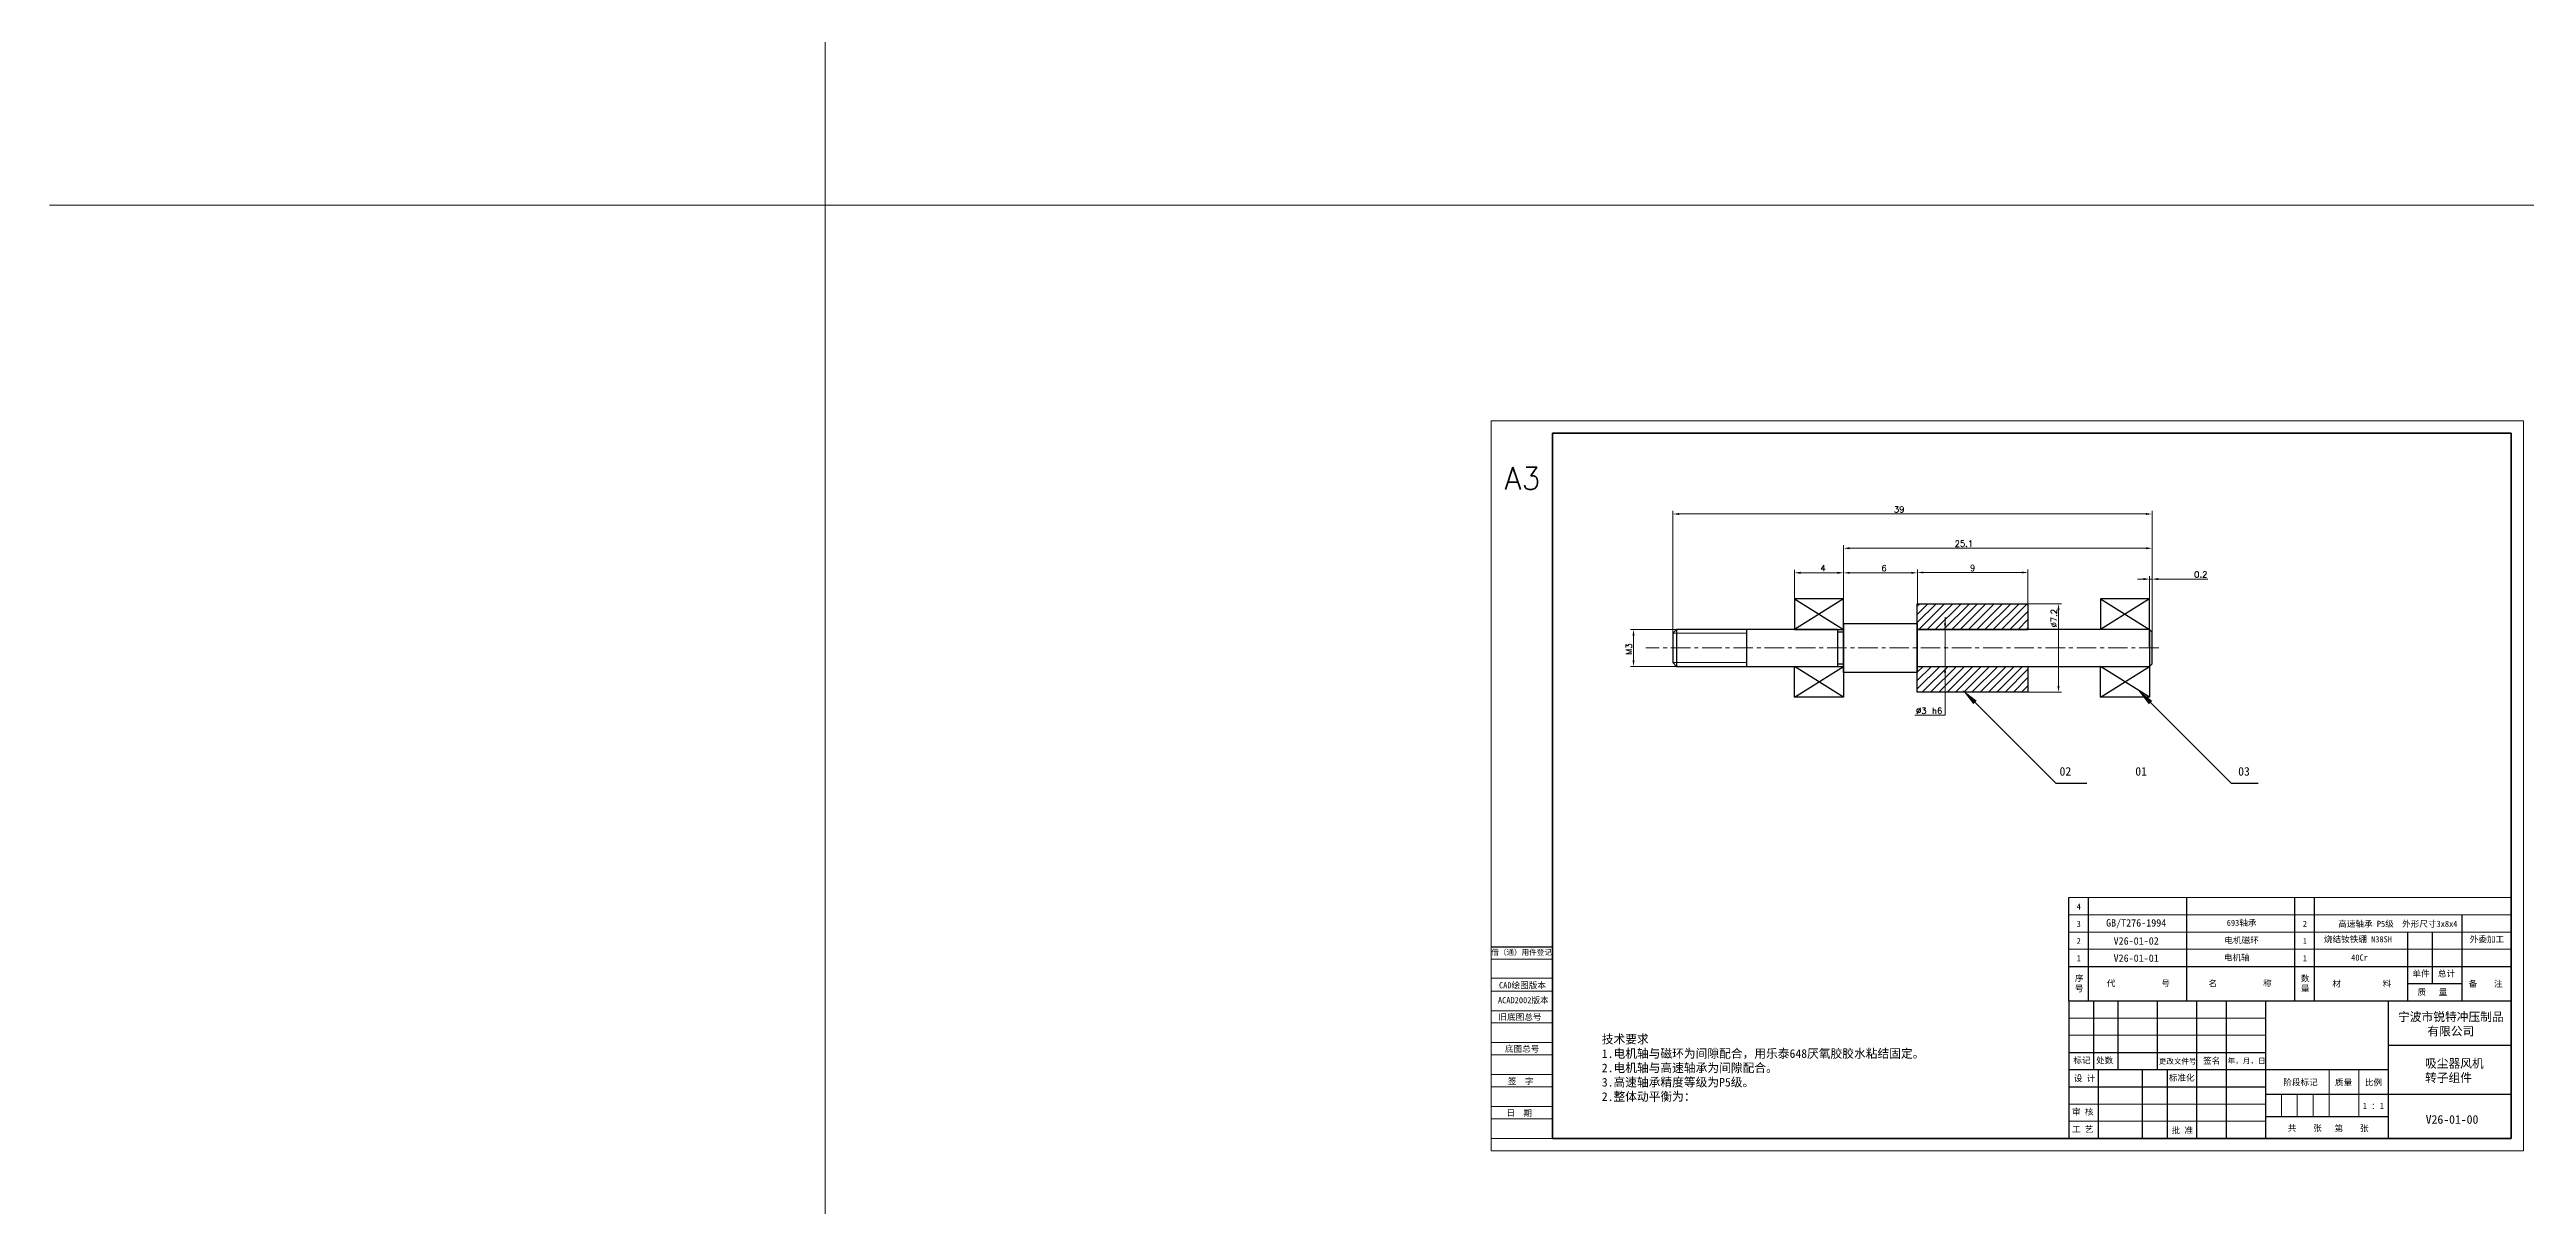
# Model space of a CAD drawing. Header units: millimetres. Extents: x 2517 to 6633, y 792 to 3241.
# Drawn here: x 3054.4 to 3255.9, y 1459.7 to 1553.8 of the extents above; entities that cross this region are included whole.
import ezdxf

# ---------------------------------------------------------------- set-up
doc = ezdxf.new("R2010")
doc.units = ezdxf.units.MM
doc.linetypes.add('CENTER', pattern=[50.8, 31.75, -6.35, 6.35, -6.35])
for name, color, linetype, lineweight in [('AM_5', 3, 'Continuous', 25), ('中心线', 1, 'CENTER', 9), ('填充', 3, 'Continuous', 9), ('实线', 7, 'Continuous', 25), ('尺寸标注', 2, 'Continuous', 9), ('引导线', 6, 'Continuous', 9), ('文本', 3, 'Continuous', 15), ('框格线', 8, 'Continuous', 20), ('粗实线', 9, 'Continuous', 50)]:
    doc.layers.add(name, color=color, linetype=linetype, lineweight=lineweight)
doc.styles.add('st', font='txt.shx')
doc.styles.get("Standard").update_dxf_attribs({"font": 'simfang.ttf'})
doc.dimstyles.new('st0.2', dxfattribs={"dimscale": 0.2, "dimtxt": 2.5, "dimasz": 2.5, "dimexe": 1.25, "dimexo": 0, "dimtad": 1, "dimtoh": 1, "dimdec": 3, "dimdsep": 46, "dimtxsty": 'st', "dimcen": 0, "dimclrd": 256, "dimclre": 256, "dimclrt": 256, "dimadec": 4, "dimazin": 2, "dimtfac": 1, "dimtdec": 3, "dimtmove": 0, "dimatfit": 1, "dimfxl": 0, "dimlwd": -1, "dimlwe": -1, "dimarcsym": 0})

# ---------------------------------------------------------------- blocks, each defined once
blk = doc.blocks.new('*D113')
at = {"layer": 'Defpoints', "color": 0, "ltscale": 0.2, "transparency": 16777216}
for p in [(3220.02, 1506.61), (3208.63, 1503.61), (3220.75, 1503.61)]:
    blk.add_point(p, dxfattribs=at)
at = {"layer": '尺寸标注', "ltscale": 0.2, "transparency": 16777216}
for p, q in [((3208.63, 1507.11), (3208.63, 1507.61)), ((3220.02, 1506.61), (3208.38, 1506.61)), ((3208.63, 1506.61), (3208.63, 1503.61)), ((3220.75, 1503.61), (3208.38, 1503.61)), ((3208.63, 1503.11), (3208.63, 1499.63)), ((3208.63, 1499.63), (3206.17, 1499.63))]:
    blk.add_line(p, q, dxfattribs=at)
for points in [[(3208.54, 1507.11), (3208.71, 1507.11), (3208.63, 1506.61)], [(3208.54, 1503.11), (3208.71, 1503.11), (3208.63, 1503.61)]]:
    blk.add_solid(points, dxfattribs=at)
at = {"layer": '尺寸标注', "ltscale": 0.2, "transparency": 16777216, "insert": (3207.33, 1500), "char_height": 0.5, "attachment_point": 5, "style": 'st'}
blk.add_mtext('%%c3{}{\\C2; h6}', dxfattribs=at)
blk = doc.blocks.new('*D117')
at = {"layer": 'Defpoints', "color": 0, "ltscale": 0.2, "transparency": 16777216}
for p in [(3215.37, 1511.25), (3206.37, 1508.71), (3215.37, 1508.71)]:
    blk.add_point(p, dxfattribs=at)
at = {"layer": '尺寸标注', "ltscale": 0.2, "transparency": 16777216}
for p, q in [((3206.37, 1508.71), (3206.37, 1511.5)), ((3215.37, 1508.71), (3215.37, 1511.5)), ((3206.87, 1511.25), (3214.87, 1511.25))]:
    blk.add_line(p, q, dxfattribs=at)
for points in [[(3206.87, 1511.33), (3206.87, 1511.17), (3206.37, 1511.25)], [(3214.87, 1511.33), (3214.87, 1511.17), (3215.37, 1511.25)]]:
    blk.add_solid(points, dxfattribs=at)
at = {"layer": '尺寸标注', "ltscale": 0.2, "transparency": 16777216, "insert": (3210.87, 1511.62), "char_height": 0.5, "attachment_point": 5, "style": 'st'}
blk.add_mtext('9', dxfattribs=at)
blk = doc.blocks.new('*D118')
at = {"layer": 'Defpoints', "color": 0, "ltscale": 0.2, "transparency": 16777216}
for p in [(3215.37, 1508.71), (3217.85, 1508.71), (3215.37, 1501.51)]:
    blk.add_point(p, dxfattribs=at)
at = {"layer": '尺寸标注', "ltscale": 0.2, "transparency": 16777216}
for p, q in [((3215.37, 1508.71), (3218.1, 1508.71)), ((3217.85, 1502.01), (3217.85, 1508.21)), ((3215.37, 1501.51), (3218.1, 1501.51))]:
    blk.add_line(p, q, dxfattribs=at)
for points in [[(3217.77, 1508.21), (3217.94, 1508.21), (3217.85, 1508.71)], [(3217.77, 1502.01), (3217.94, 1502.01), (3217.85, 1501.51)]]:
    blk.add_solid(points, dxfattribs=at)
at = {"layer": '尺寸标注', "ltscale": 0.2, "transparency": 16777216, "insert": (3217.48, 1507.53), "char_height": 0.5, "attachment_point": 5, "rotation": 90, "style": 'st'}
blk.add_mtext('%%c7.2', dxfattribs=at)
blk = doc.blocks.new('*D119')
at = {"layer": 'Defpoints', "color": 0, "ltscale": 0.2, "transparency": 16777216}
for p in [(3206.37, 1511.22), (3206.37, 1508.71), (3200.37, 1507.11)]:
    blk.add_point(p, dxfattribs=at)
at = {"layer": '尺寸标注', "ltscale": 0.2, "transparency": 16777216}
for p, q in [((3200.37, 1507.11), (3200.37, 1511.47)), ((3200.87, 1511.22), (3205.87, 1511.22)), ((3206.37, 1508.71), (3206.37, 1511.47))]:
    blk.add_line(p, q, dxfattribs=at)
for points in [[(3200.87, 1511.31), (3200.87, 1511.14), (3200.37, 1511.22)], [(3205.87, 1511.31), (3205.87, 1511.14), (3206.37, 1511.22)]]:
    blk.add_solid(points, dxfattribs=at)
at = {"layer": '尺寸标注', "ltscale": 0.2, "transparency": 16777216, "insert": (3203.66, 1511.6), "char_height": 0.5, "attachment_point": 5, "style": 'st'}
blk.add_mtext('6', dxfattribs=at)
blk = doc.blocks.new('*D120')
at = {"layer": 'Defpoints', "color": 0, "ltscale": 0.2, "transparency": 16777216}
for p in [(3186.47, 1516.01), (3186.47, 1506.3), (3225.47, 1506.41)]:
    blk.add_point(p, dxfattribs=at)
at = {"layer": '尺寸标注', "ltscale": 0.2, "transparency": 16777216}
for p, q in [((3186.47, 1506.3), (3186.47, 1516.26)), ((3224.97, 1516.01), (3186.97, 1516.01)), ((3225.47, 1506.41), (3225.47, 1516.26))]:
    blk.add_line(p, q, dxfattribs=at)
for points in [[(3186.97, 1516.09), (3186.97, 1515.93), (3186.47, 1516.01)], [(3224.97, 1516.09), (3224.97, 1515.93), (3225.47, 1516.01)]]:
    blk.add_solid(points, dxfattribs=at)
at = {"layer": '尺寸标注', "ltscale": 0.2, "transparency": 16777216, "insert": (3204.89, 1516.38), "char_height": 0.5, "attachment_point": 5, "style": 'st'}
blk.add_mtext('39', dxfattribs=at)
blk = doc.blocks.new('*D121')
at = {"layer": 'Defpoints', "color": 0, "ltscale": 0.2, "transparency": 16777216}
for p in [(3200.37, 1511.23), (3196.37, 1509.11), (3200.37, 1509.11)]:
    blk.add_point(p, dxfattribs=at)
at = {"layer": '尺寸标注', "ltscale": 0.2, "transparency": 16777216}
for p, q in [((3196.37, 1509.11), (3196.37, 1511.48)), ((3196.87, 1511.23), (3199.87, 1511.23)), ((3200.37, 1509.11), (3200.37, 1511.48))]:
    blk.add_line(p, q, dxfattribs=at)
for points in [[(3196.87, 1511.31), (3196.87, 1511.14), (3196.37, 1511.23)], [(3199.87, 1511.31), (3199.87, 1511.14), (3200.37, 1511.23)]]:
    blk.add_solid(points, dxfattribs=at)
at = {"layer": '尺寸标注', "ltscale": 0.2, "transparency": 16777216, "insert": (3198.69, 1511.6), "char_height": 0.5, "attachment_point": 5, "style": 'st'}
blk.add_mtext('4', dxfattribs=at)
blk = doc.blocks.new('*D122')
at = {"layer": 'Defpoints', "color": 0, "ltscale": 0.2, "transparency": 16777216}
for p in [(3186.78, 1506.61), (3183.28, 1503.61), (3186.78, 1503.61)]:
    blk.add_point(p, dxfattribs=at)
at = {"layer": '尺寸标注', "ltscale": 0.2, "transparency": 16777216}
for p, q in [((3186.78, 1506.61), (3183.03, 1506.61)), ((3183.28, 1506.11), (3183.28, 1504.11)), ((3186.78, 1503.61), (3183.03, 1503.61))]:
    blk.add_line(p, q, dxfattribs=at)
for points in [[(3183.19, 1506.11), (3183.36, 1506.11), (3183.28, 1506.61)], [(3183.19, 1504.11), (3183.36, 1504.11), (3183.28, 1503.61)]]:
    blk.add_solid(points, dxfattribs=at)
at = {"layer": '尺寸标注', "ltscale": 0.2, "transparency": 16777216, "insert": (3182.9, 1505.01), "char_height": 0.5, "attachment_point": 5, "rotation": 90, "style": 'st'}
blk.add_mtext('M3', dxfattribs=at)
blk = doc.blocks.new('*S469')
at = {"layer": 'AM_5', "color": 3, "ltscale": 0.2}
for p, q in [((3217.67, 1494.07), (3211.07, 1500.67)), ((3220.16, 1494.07), (3217.67, 1494.07))]:
    blk.add_line(p, q, dxfattribs=at)
at = {"layer": 'AM_5', "color": 3, "linetype": 'Continuous', "ltscale": 0.2}
blk.add_trace([(3211.21, 1500.81), (3210.93, 1500.53), (3210.01, 1501.73)], dxfattribs=at)
blk = doc.blocks.new('*S470')
at = {"layer": 'AM_5', "color": 3, "ltscale": 0.2}
for p, q in [((3231.94, 1494.07), (3225.34, 1500.67)), ((3234.11, 1494.07), (3231.94, 1494.07))]:
    blk.add_line(p, q, dxfattribs=at)
at = {"layer": 'AM_5', "color": 3, "linetype": 'Continuous', "ltscale": 0.2}
blk.add_trace([(3225.48, 1500.81), (3225.2, 1500.53), (3224.28, 1501.73)], dxfattribs=at)
blk = doc.blocks.new('*D441')
at = {"layer": 'Defpoints', "color": 0, "ltscale": 0.2, "transparency": 16777216}
for p in [(3225.47, 1513.22), (3200.37, 1509.11), (3225.47, 1506.41)]:
    blk.add_point(p, dxfattribs=at)
at = {"layer": '尺寸标注', "ltscale": 0.2, "transparency": 16777216}
for p, q in [((3200.37, 1509.11), (3200.37, 1513.47)), ((3200.87, 1513.22), (3224.97, 1513.22)), ((3225.47, 1506.41), (3225.47, 1513.47))]:
    blk.add_line(p, q, dxfattribs=at)
for points in [[(3200.87, 1513.31), (3200.87, 1513.14), (3200.37, 1513.22)], [(3224.97, 1513.31), (3224.97, 1513.14), (3225.47, 1513.22)]]:
    blk.add_solid(points, dxfattribs=at)
at = {"layer": '尺寸标注', "ltscale": 0.2, "transparency": 16777216, "insert": (3210.16, 1513.6), "char_height": 0.5, "attachment_point": 5, "style": 'st'}
blk.add_mtext('25.1', dxfattribs=at)
blk = doc.blocks.new('*D445')
at = {"layer": 'Defpoints', "color": 0, "ltscale": 0.2, "transparency": 16777216}
for p in [(3225.27, 1510.71), (3225.27, 1509.11), (3225.47, 1506.41)]:
    blk.add_point(p, dxfattribs=at)
at = {"layer": '尺寸标注', "ltscale": 0.2, "transparency": 16777216}
for p, q in [((3224.77, 1510.71), (3224.27, 1510.71)), ((3225.27, 1509.11), (3225.27, 1510.96)), ((3225.27, 1510.71), (3225.47, 1510.71)), ((3225.47, 1506.41), (3225.47, 1510.96)), ((3225.97, 1510.71), (3230.01, 1510.71))]:
    blk.add_line(p, q, dxfattribs=at)
for points in [[(3224.77, 1510.8), (3224.77, 1510.63), (3225.27, 1510.71)], [(3225.97, 1510.8), (3225.97, 1510.63), (3225.47, 1510.71)]]:
    blk.add_solid(points, dxfattribs=at)
at = {"layer": '尺寸标注', "ltscale": 0.2, "transparency": 16777216, "insert": (3229.43, 1511.09), "char_height": 0.5, "attachment_point": 5, "style": 'st'}
blk.add_mtext('0.2', dxfattribs=at)

msp = doc.modelspace()

# ---------------------------------------------------------------- hatches: boundary and pattern name
at = {"layer": '填充', "ltscale": 0.2}
h = msp.add_hatch(dxfattribs=at)
h.set_pattern_fill('LINE', color=256, scale=0.15, angle=45)
h.set_pattern_definition([(45, (100.8888, 270.0336), (-0.336759605, 0.336759605), [])])
h.paths.add_polyline_path([(3215.3679, 1508.7118), (3206.3679, 1508.7118), (3206.3679, 1506.6118), (3215.3679, 1506.6118)])
h.paths.add_polyline_path([(3215.3679, 1503.6118), (3206.3679, 1503.6118), (3206.3679, 1501.5118), (3215.3679, 1501.5118)])

# ---------------------------------------------------------------- linework, layer by layer
at = {"layer": '中心线', "ltscale": 0.05}
msp.add_line((3226.0099, 1505.1118), (3184.2767, 1505.1118), dxfattribs=at)
at = {"layer": '填充', "ltscale": 0.2}
for p, q in [((3186.4679, 1506.3031), (3192.4679, 1506.3031)), ((3186.4679, 1503.9205), (3192.4679, 1503.9205))]:
    msp.add_line(p, q, dxfattribs=at)
at = {"layer": '实线', "ltscale": 0.2}
for p, q in [((3200.3679, 1509.1118), (3196.3679, 1509.1118)), ((3196.3679, 1509.1118), (3196.3679, 1506.6118)), ((3196.3679, 1509.1118), (3200.3679, 1506.6118)), ((3200.3679, 1509.1118), (3196.3679, 1506.6118)), ((3200.3679, 1505.1118), (3200.3679, 1509.1118)), ((3206.3679, 1505.1118), (3206.3679, 1508.7118)), ((3206.3679, 1508.7118), (3215.3679, 1508.7118)), ((3215.3679, 1508.7118), (3215.3679, 1506.6118)), ((3225.2679, 1509.1118), (3221.2679, 1509.1118)), ((3221.2679, 1509.1118), (3221.2679, 1506.6118)), ((3221.2679, 1509.1118), (3225.2679, 1506.6118)), ((3225.2679, 1509.1118), (3221.2679, 1506.6118)), ((3225.2679, 1505.1118), (3225.2679, 1509.1118)), ((3186.7766, 1506.6118), (3186.4679, 1506.3031)), ((3186.4679, 1506.3031), (3186.4679, 1503.9205)), ((3199.8679, 1506.6118), (3186.7766, 1506.6118)), ((3186.7766, 1506.6118), (3186.7766, 1503.6118)), ((3192.4679, 1506.6118), (3192.4679, 1503.6118)), ((3196.3679, 1506.6118), (3200.3679, 1506.6118)), ((3199.8679, 1506.6118), (3199.8679, 1503.6118)), ((3199.8679, 1506.6118), (3199.8679, 1506.4118)), ((3199.8679, 1506.4118), (3200.3679, 1506.4118)), ((3200.3679, 1507.1118), (3200.3679, 1505.1118)), ((3200.3679, 1507.1118), (3206.3679, 1507.1118)), ((3206.3679, 1507.1118), (3206.3679, 1503.1118)), ((3225.2679, 1506.6118), (3206.3679, 1506.6118)), ((3206.3679, 1506.6118), (3215.3679, 1506.6118)), ((3225.2679, 1506.6118), (3225.4679, 1506.4118)), ((3225.2679, 1506.6118), (3225.2679, 1503.6118)), ((3225.4679, 1505.1118), (3225.4679, 1506.4118)), ((3186.7766, 1503.6118), (3186.4679, 1503.9205)), ((3186.7766, 1503.6118), (3199.8679, 1503.6118)), ((3196.3679, 1501.1118), (3196.3679, 1503.6118)), ((3196.3679, 1503.6118), (3200.3679, 1503.6118)), ((3196.3679, 1501.1118), (3200.3679, 1503.6118)), ((3200.3679, 1501.1118), (3196.3679, 1503.6118)), ((3199.8679, 1503.8118), (3200.3679, 1503.8118)), ((3200.3679, 1503.1118), (3200.3679, 1505.1118)), ((3200.3679, 1505.1118), (3200.3679, 1501.1118)), ((3206.3679, 1501.5118), (3206.3679, 1505.1118)), ((3206.3679, 1503.6118), (3225.2679, 1503.6118)), ((3206.3679, 1503.6118), (3215.3679, 1503.6118)), ((3215.3679, 1503.6118), (3215.3679, 1501.5118)), ((3221.2679, 1501.1118), (3221.2679, 1503.6118)), ((3221.2679, 1501.1118), (3225.2679, 1503.6118)), ((3225.2679, 1501.1118), (3221.2679, 1503.6118)), ((3225.2679, 1505.1118), (3225.2679, 1501.1118)), ((3225.2679, 1503.6118), (3225.4679, 1503.8118)), ((3225.4679, 1503.8118), (3225.4679, 1505.1118)), ((3206.3679, 1503.1118), (3200.3679, 1503.1118)), ((3215.3679, 1501.5118), (3206.3679, 1501.5118)), ((3200.3679, 1501.1118), (3196.3679, 1501.1118)), ((3225.2679, 1501.1118), (3221.2679, 1501.1118))]:
    msp.add_line(p, q, dxfattribs=at)
at = {"layer": '实线'}
for p, q in [((3218.6866, 1476.3986), (3218.6866, 1484.7986)), ((3220.2866, 1476.3986), (3220.2866, 1484.7986)), ((3228.2866, 1476.3986), (3228.2866, 1484.7986)), ((3237.0866, 1476.3986), (3237.0866, 1484.7986)), ((3238.6866, 1476.3986), (3238.6866, 1484.7986)), ((3250.6866, 1476.3986), (3250.6866, 1483.3986)), ((3246.2866, 1476.3986), (3246.2866, 1481.9986)), ((3248.2866, 1477.7986), (3248.2866, 1481.9986)), ((3171.6866, 1480.7986), (3176.6866, 1480.7986)), ((3218.6866, 1479.1986), (3254.6866, 1479.1986)), ((3246.2866, 1477.7986), (3250.6866, 1477.7986)), ((3176.6866, 1465.1986), (3176.6866, 1476.3986)), ((3176.6866, 1476.3986), (3176.6866, 1465.1986)), ((3218.6866, 1476.3986), (3254.6866, 1476.3986)), ((3218.6903, 1476.3986), (3218.6903, 1465.1986)), ((3220.6903, 1476.3986), (3220.6903, 1470.7986)), ((3222.6903, 1476.3986), (3222.6903, 1470.7986)), ((3225.8903, 1476.3986), (3225.8903, 1470.7986)), ((3229.0903, 1476.3986), (3229.0903, 1465.1986)), ((3231.4903, 1476.3986), (3231.4903, 1465.1986)), ((3234.6903, 1476.3986), (3234.6903, 1465.1986)), ((3244.6866, 1476.3986), (3244.6866, 1465.1986)), ((3218.6866, 1472.1986), (3234.6903, 1472.1986)), ((3244.6866, 1472.7986), (3254.6866, 1472.7986)), ((3218.6866, 1470.7986), (3234.6903, 1470.7986)), ((3218.6866, 1469.3986), (3234.6903, 1469.3986)), ((3221.0903, 1470.7986), (3221.0903, 1465.1986)), ((3224.669, 1470.7986), (3224.669, 1465.1986)), ((3226.6903, 1470.7986), (3226.6903, 1465.1986)), ((3234.6903, 1470.7986), (3244.6866, 1470.7986)), ((3234.6903, 1468.7986), (3254.6866, 1468.7986)), ((3218.6866, 1465.1986), (3254.6866, 1465.1986)), ((3234.6903, 1466.9986), (3244.6866, 1466.9986))]:
    msp.add_line(p, q, dxfattribs=at)
at = {"layer": '尺寸标注', "ltscale": 0.2}
for p, q in [((3117.5189, 792.4263), (3117.5189, 1718.264)), ((3054.3981, 1541.131), (3645.4033, 1541.131))]:
    msp.add_line(p, q, dxfattribs=at)
at = {"layer": '引导线'}
for p, q in [((3171.6866, 1523.5986), (3255.6866, 1523.5986)), ((3171.6866, 1464.1986), (3171.6866, 1523.5986)), ((3255.6866, 1464.1986), (3255.6866, 1523.5986)), ((3218.6866, 1484.7986), (3254.6866, 1484.7986)), ((3218.6866, 1483.3986), (3254.6866, 1483.3986)), ((3218.6866, 1481.9986), (3254.6866, 1481.9986)), ((3176.6866, 1479.7986), (3171.6866, 1479.7986)), ((3218.6866, 1480.5986), (3254.6866, 1480.5986)), ((3176.6866, 1478.2307), (3171.6866, 1478.2307)), ((3176.6866, 1477.1986), (3171.6866, 1477.1986)), ((3176.6866, 1475.5986), (3171.6866, 1475.5986)), ((3176.6866, 1474.5986), (3171.6866, 1474.5986)), ((3218.6866, 1474.9986), (3234.6903, 1474.9986)), ((3218.6866, 1473.5986), (3234.6903, 1473.5986)), ((3176.6866, 1472.9986), (3171.6866, 1472.9986)), ((3176.6866, 1471.9986), (3171.6866, 1471.9986)), ((3176.6866, 1470.3986), (3171.6866, 1470.3986)), ((3176.6866, 1469.3986), (3171.6866, 1469.3986)), ((3176.6866, 1467.7986), (3171.6866, 1467.7986)), ((3218.6866, 1467.9986), (3234.6903, 1467.9986)), ((3176.6866, 1466.7986), (3171.6866, 1466.7986)), ((3176.6866, 1465.1986), (3171.6866, 1465.1986)), ((3218.6866, 1466.5986), (3234.6903, 1466.5986)), ((3171.6866, 1464.1986), (3255.6866, 1464.1986))]:
    msp.add_line(p, q, dxfattribs=at)
at = {"layer": '文本', "ltscale": 0.2}
for p, q in [((3239.8866, 1470.7986), (3239.8866, 1466.9986)), ((3242.2866, 1470.7986), (3242.2866, 1466.9986)), ((3235.9866, 1468.7986), (3235.9866, 1466.9986)), ((3237.2866, 1468.7986), (3237.2866, 1466.9986)), ((3238.5866, 1468.7986), (3238.5866, 1466.9986))]:
    msp.add_line(p, q, dxfattribs=at)
at = {"layer": '粗实线'}
for p, q in [((3176.6866, 1465.1986), (3176.6866, 1522.5986)), ((3176.6866, 1522.5986), (3254.6866, 1522.5986)), ((3254.6866, 1465.1986), (3254.6866, 1522.5986)), ((3176.6866, 1465.1986), (3254.6866, 1465.1986))]:
    msp.add_line(p, q, dxfattribs=at)

# ---------------------------------------------------------------- block references
at = {"layer": 'AM_5', "ltscale": 0.1}
for name in ['*S469', '*S470']:
    msp.add_blockref(name, (0, 0), dxfattribs=at)

# ---------------------------------------------------------------- texts
at = {"layer": '实线', "ltscale": 0.2, "insert": (3172.7749, 1519.8097), "char_height": 1.8, "width": 5, "attachment_point": 1, "style": 'st'}
msp.add_mtext('A3', dxfattribs=at)
at = {"layer": '实线', "char_height": 0.7, "attachment_point": 5}
for s, insert, width in [('02', (3218.414, 1495.0632), 7.8742), ('01', (3224.579, 1495.0632), 7.8742), ('03', (3232.9487, 1495.0632), 7.8742), ('宁波市锐特冲压制品\\P有限公司', (3249.7778, 1474.4702), 12.63596), ('  吸尘器风机\\P转子组件', (3249.5865, 1470.683), 12.63596), ('V26-01-00', (3249.8742, 1466.7435), 9.2005)]:
    msp.add_mtext(s, dxfattribs=dict(at, insert=insert, width=width))
at = {"layer": '文本', "ltscale": 0.2, "attachment_point": 5}
for s, insert, char_height, width in [('借（通）用件登记', (3174.169, 1480.3198), 0.44, 10.22572), ('CAD绘图版本', (3174.2401, 1477.6375), 0.5, 15.159404), ('ACAD2002版本', (3174.3086, 1476.4233), 0.5, 11.701904), ('旧底图总号', (3174.0381, 1475.0505), 0.5, 13.237686), ('底图总号', (3174.2167, 1472.4641), 0.5, 2.90232), ('标记', (3219.7634, 1471.5303), 0.5, 2.90232), ('处数', (3221.6074, 1471.5259), 0.5, 2.90232), ('更改文件号', (3227.5468, 1471.4597), 0.44, 6.437633), ('签名', (3230.3198, 1471.4916), 0.5, 2.90232), ('年，月，日', (3233.1582, 1471.4873), 0.44, 3.713394), ('签  字', (3174.0946, 1469.8319), 0.5, 2.90232), ('设 计', (3219.9679, 1470.0665), 0.5, 2.90232), ('标准化', (3227.8808, 1470.1121), 0.5, 2.90232), ('阶段标记', (3237.5419, 1469.7411), 0.5, 2.90232), ('质量', (3241.0445, 1469.7294), 0.5, 2.90232), ('比例', (3243.4787, 1469.7294), 0.5, 2.90232), ('日  期', (3173.983, 1467.2444), 0.5, 2.90232), ('审 核', (3219.8313, 1467.3385), 0.5, 2.90232), ('1 ：1', (3243.476, 1467.8423), 0.5, 2.90232), ('工 艺', (3219.8233, 1465.9289), 0.5, 2.90232), ('批 准', (3227.9263, 1465.8356), 0.5, 2.90232), ('共    张', (3237.888, 1466.0147), 0.5, 2.90232), ('第    张', (3241.7013, 1465.9966), 0.5, 2.90232)]:
    msp.add_mtext(s, dxfattribs=dict(at, insert=insert, char_height=char_height, width=width))
at = {"layer": '文本', "insert": (3180.6947, 1470.9024), "char_height": 0.7, "width": 27.74324, "attachment_point": 4}
msp.add_mtext('技术要求\\P1.电机轴与磁环为间隙配合，用乐泰648厌氧胶胶水粘结固定。\\P2.电机轴与高速轴承为间隙配合。\\P3.高速轴承精度等级为P5级。\\P2.整体动平衡为：', dxfattribs=at)
at = {"layer": '框格线', "color": 3, "attachment_point": 5}
for s, insert, char_height, width in [('4', (3219.5024, 1484.0612), 0.5, 1.442695), ('3', (3219.5024, 1482.6612), 0.5, 1.442695), ('2', (3219.5024, 1481.2612), 0.5, 1.442695), ('GB/T276-1994', (3224.1755, 1482.6688), 0.6, 7.458479), ('V26-01-02', (3224.1755, 1481.2688), 0.6, 7.458479), ('电机磁环        ', (3232.752, 1481.2944), 0.5, 8.665423), ('693轴承         ', (3232.752, 1482.716), 0.5, 8.665423), ('2', (3237.9024, 1482.6612), 0.5, 1.442695), ('1', (3237.9024, 1481.2612), 0.5, 1.442695), ('烧结钕铁硼 N38SH', (3242.2176, 1481.38), 0.5, 8.665423), ('高速轴承 P5级  外形尺寸3x8x4', (3245.4627, 1482.6344), 0.5, 12.346919), ('外委加工', (3252.7142, 1481.38), 0.5, 8.665423), ('1', (3219.5024, 1479.8612), 0.5, 1.442695), ('V26-01-01', (3224.1755, 1479.8688), 0.6, 7.458479), ('电机轴         ', (3232.352, 1479.8944), 0.5, 8.665423), ('1', (3237.9024, 1479.8612), 0.5, 1.442695), ('40Cr', (3242.3481, 1479.9178), 0.5, 8.665423), ('序\\P号', (3219.5383, 1477.792), 0.5, 21.66374), ('代           号', (3224.352, 1477.792), 0.5, 21.66374), ('名           称', (3232.6299, 1477.792), 0.5, 21.66374), ('数\\P量', (3237.9241, 1477.792), 0.5, 21.66374), ('材          料', (3242.5356, 1477.7631), 0.5, 21.66374), ('单件', (3247.351, 1478.5932), 0.5, 21.66374), ('质   量', (3248.2762, 1477.0863), 0.5, 21.66374), ('总计', (3249.4236, 1478.5932), 0.5, 21.66374), ('备    注', (3252.6021, 1477.7631), 0.5, 21.66374)]:
    msp.add_mtext(s, dxfattribs=dict(at, insert=insert, char_height=char_height, width=width))

# ---------------------------------------------------------------- dimensions: what is measured, and where the dimension line sits
at = {"layer": '尺寸标注', "ltscale": 0.2}
for base, p1, p2, picture, middle in [((3186.4679, 1516.0087), (3225.4679, 1506.4118), (3186.4679, 1506.3031), '*D120', (3204.8914, 1516.0087)), ((3225.4679, 1513.2222), (3200.3679, 1509.1118), (3225.4679, 1506.4118), '*D441', (3210.1585, 1513.2222)), ((3200.3679, 1511.228), (3196.3679, 1509.1118), (3200.3679, 1509.1118), '*D121', (3198.6882, 1511.228)), ((3206.3679, 1511.2218), (3200.3679, 1507.1118), (3206.3679, 1508.7118), '*D119', (3203.6552, 1511.2218)), ((3225.2679, 1510.7117), (3225.4679, 1506.4118), (3225.2679, 1509.1118), '*D445', (3229.4262, 1510.7117))]:
    dim = msp.add_linear_dim(base=base, p1=p1, p2=p2, dimstyle='st0.2', dxfattribs=at)
    dim.commit()
    dim.dimension.update_dxf_attribs({"geometry": picture, "text_midpoint": middle, "dimtype": 160})
dim = msp.add_linear_dim(base=(3215.3679, 1511.2492), p1=(3206.3679, 1508.7118), p2=(3215.3679, 1508.7118), dimstyle='st0.2', override={"dimtol": 0, "dimlim": 0, "dimtp": 0.1, "dimtm": 0.1, "dimtfac": 0.71, "dimtdec": 3, "dimtolj": 0, "dimtzin": 8}, dxfattribs=at)
dim.commit()
dim.dimension.update_dxf_attribs({"geometry": '*D117', "text_midpoint": (3210.8679, 1511.6242)})
dim = msp.add_linear_dim(base=(3208.6258, 1503.6118), p1=(3220.0178, 1506.6118), p2=(3220.7451, 1503.6118), angle=90, text='%%c<>{}{\\C2; h6}', dimstyle='st0.2', override={"dimtp": -0.002, "dimtm": 0.008, "dimtdec": 3, "dimtzin": 8}, dxfattribs=at)
dim.commit()
dim.dimension.update_dxf_attribs({"geometry": '*D113', "text_midpoint": (3207.3342, 1499.6277), "dimtype": 160})
for base, p1, p2, text, picture, middle in [((3217.853, 1508.7118), (3215.3679, 1501.5118), (3215.3679, 1508.7118), '%%c<>', '*D118', (3217.853, 1507.5323)), ((3183.2756, 1503.6118), (3186.7766, 1506.6118), (3186.7766, 1503.6118), 'M<>', '*D122', (3183.2756, 1505.0134))]:
    dim = msp.add_linear_dim(base=base, p1=p1, p2=p2, angle=90, text=text, dimstyle='st0.2', dxfattribs=at)
    dim.commit()
    dim.dimension.update_dxf_attribs({"geometry": picture, "text_midpoint": middle, "dimtype": 160})

doc.saveas('drawing.dxf')
